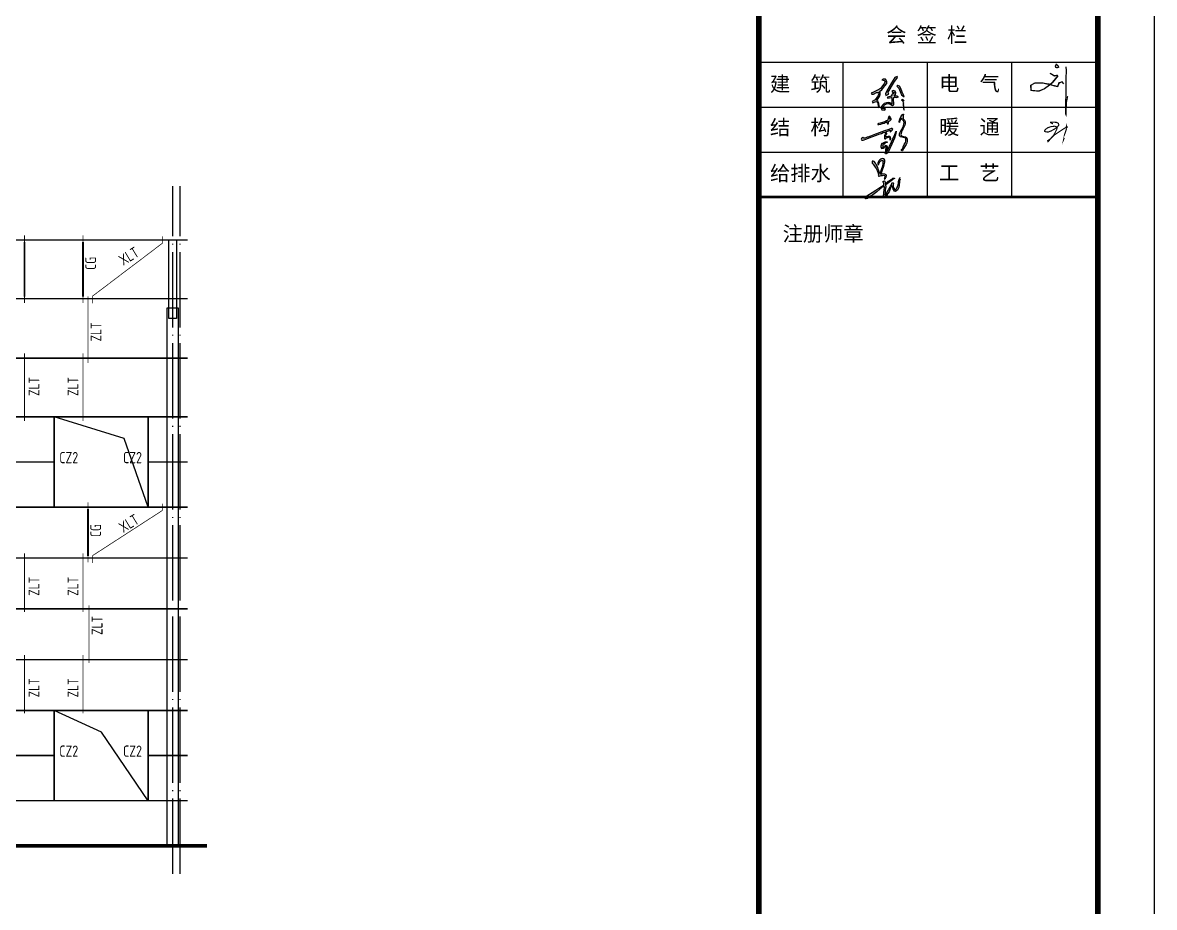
# Model space of a CAD drawing. Extents: x 19118 to 566552, y -1188739 to 92943.
# Drawn here: x 205382 to 235462, y -749253 to -725745 of the extents above; entities that cross this region are included whole.
import ezdxf

# ---------------------------------------------------------------- set-up
doc = ezdxf.new("R2010")
doc.units = 0
doc.header["$LTSCALE"] = 1000
doc.header["$MEASUREMENT"] = 0
doc.linetypes.add('DOTE', pattern=[2.42, 2, -0.2, 0.02, -0.2])
doc.layers.get('0').update_dxf_attribs({"linetype": 'CONTINUOUS'})
for name, color, linetype in [('10', 7, 'CONTINUOUS'), ('3T_BAR', 7, 'CONTINUOUS'), ('A_DE_DETAIL_3', 144, 'CONTINUOUS'), ('DOTE', 9, 'DOTE'), ('PUB_TITLE', 4, 'CONTINUOUS'), ('QL', 4, 'CONTINUOUS'), ('TEXT', 7, 'CONTINUOUS'), ('图框', 4, 'CONTINUOUS'), ('檩条拉条', 253, 'CONTINUOUS'), ('窗线', 124, 'CONTINUOUS')]:
    doc.layers.add(name, color=color, linetype=linetype)
doc.styles.add('STYLE-黑体', font='simhei.ttf')
doc.styles.add('TSSD_Rein', font='atssdeng.shx', dxfattribs={"width": 0.7, "bigfont": 'atssdchn.shx'})
doc.styles.add('黑体', font='simhei.ttf', dxfattribs={"width": 0.6, "height": 4.3})

# ---------------------------------------------------------------- blocks, each defined once
blk = doc.blocks.new('新块FSGSF')
h = blk.add_hatch(color=256)
h.paths.add_polyline_path([(128530, 83065), (128568, 83094), (128626, 83167), (128657, 83211), (128657, 83244), (128638, 83283), (128619, 83287), (128591, 83284), (128570, 83273), (128611, 83264), (128630, 83245), (128618, 83215), (128569, 83148), (128546, 83118), (128495, 83090), (128425, 83056), (128384, 83040), (128395, 83020), (128423, 83020), (128478, 83047), (128514, 83047), (128524, 83034), (128496, 82981), (128453, 82922), (128398, 82887), (128411, 82869), (128466, 82888), (128493, 82876), (128506, 82817), (128512, 82784), (128528, 82788), (128522, 82807), (128517, 82863), (128498, 82893), (128484, 82907), (128529, 82976), (128542, 83015), (128540, 83052)])
h.paths.add_polyline_path([(128659, 83079), (128638, 83023), (128640, 82998), (128677, 83013), (128695, 83020), (128685, 83043), (128685, 83055), (128795, 83246), (128834, 83297), (128849, 83314), (128843, 83331), (128801, 83316), (128741, 83223)])
h.paths.add_polyline_path([(128917, 83009), (128966, 82974), (128954, 83007), (128929, 83055), (128904, 83121), (128881, 83161), (128853, 83172), (128835, 83163), (128871, 83124)])
h.paths.add_polyline_path([(128799, 82968), (128830, 82962), (128868, 82974), (128842, 82984), (128789, 82986), (128811, 83011), (128820, 83042), (128806, 83074), (128771, 83083), (128750, 83072), (128761, 83053), (128777, 83057), (128788, 83036), (128776, 83025), (128760, 83028), (128750, 83012), (128746, 83001), (128733, 82987), (128676, 82965), (128665, 82959), (128675, 82948), (128733, 82959), (128748, 82956), (128747, 82934), (128750, 82856), (128750, 82840), (128731, 82858), (128694, 82873), (128652, 82868), (128613, 82854), (128581, 82824), (128558, 82792), (128559, 82769), (128569, 82744), (128582, 82744), (128622, 82738), (128633, 82759), (128607, 82759), (128587, 82767), (128597, 82798), (128620, 82831), (128650, 82849), (128674, 82853), (128698, 82854), (128730, 82836), (128757, 82820), (128784, 82831), (128782, 82853), (128778, 82923), (128781, 82959)])
h.paths.add_polyline_path([(128946, 82854), (128955, 82762), (128967, 82737), (128983, 82746), (128983, 82777), (128976, 82842), (128968, 82902), (128941, 82923), (128918, 82920), (128942, 82903)])
for p, q in [((128591, 83284), (128570, 83273)), ((128570, 83273), (128611, 83264)), ((128619, 83287), (128591, 83284)), ((128611, 83264), (128630, 83245)), ((128630, 83245), (128618, 83215)), ((128638, 83283), (128619, 83287)), ((128657, 83244), (128638, 83283)), ((128657, 83211), (128657, 83244)), ((128741, 83223), (128659, 83079)), ((128685, 83055), (128795, 83246)), ((128801, 83316), (128741, 83223)), ((128795, 83246), (128834, 83297)), ((128843, 83331), (128801, 83316)), ((128834, 83297), (128849, 83314)), ((128849, 83314), (128843, 83331)), ((128425, 83056), (128384, 83040)), ((128384, 83040), (128395, 83020)), ((128395, 83020), (128423, 83020)), ((128423, 83020), (128478, 83047)), ((128495, 83090), (128425, 83056)), ((128478, 83047), (128514, 83047)), ((128546, 83118), (128495, 83090)), ((128524, 83034), (128496, 82981)), ((128514, 83047), (128524, 83034)), ((128530, 83065), (128568, 83094)), ((128540, 83052), (128530, 83065)), ((128542, 83015), (128540, 83052)), ((128569, 83148), (128546, 83118)), ((128568, 83094), (128626, 83167)), ((128618, 83215), (128569, 83148)), ((128626, 83167), (128657, 83211)), ((128659, 83079), (128638, 83023)), ((128638, 83023), (128640, 82998)), ((128677, 83013), (128695, 83020)), ((128685, 83043), (128685, 83055)), ((128695, 83020), (128685, 83043)), ((128771, 83083), (128750, 83072)), ((128750, 83072), (128761, 83053)), ((128760, 83028), (128750, 83012)), ((128776, 83025), (128760, 83028)), ((128761, 83053), (128777, 83057)), ((128806, 83074), (128771, 83083)), ((128788, 83036), (128776, 83025)), ((128777, 83057), (128788, 83036)), ((128777, 83057), (128777, 83057)), ((128820, 83042), (128806, 83074)), ((128811, 83011), (128820, 83042)), ((128853, 83172), (128835, 83163)), ((128835, 83163), (128871, 83124)), ((128881, 83161), (128853, 83172)), ((128871, 83124), (128917, 83009)), ((128904, 83121), (128881, 83161)), ((128929, 83055), (128904, 83121)), ((128954, 83007), (128929, 83055)), ((128453, 82922), (128398, 82887)), ((128398, 82887), (128411, 82869)), ((128411, 82869), (128466, 82888)), ((128496, 82981), (128453, 82922)), ((128466, 82888), (128493, 82876)), ((128484, 82907), (128529, 82976)), ((128498, 82893), (128484, 82907)), ((128493, 82876), (128506, 82817)), ((128517, 82863), (128498, 82893)), ((128522, 82807), (128517, 82863)), ((128529, 82976), (128542, 83015)), ((128581, 82824), (128558, 82792)), ((128613, 82854), (128581, 82824)), ((128597, 82798), (128620, 82831)), ((128652, 82868), (128613, 82854)), ((128620, 82831), (128650, 82849)), ((128640, 82998), (128677, 83013)), ((128650, 82849), (128674, 82853)), ((128694, 82873), (128652, 82868)), ((128676, 82965), (128665, 82959)), ((128665, 82959), (128675, 82948)), ((128674, 82853), (128698, 82854)), ((128675, 82948), (128733, 82959)), ((128675, 82948), (128675, 82948)), ((128733, 82987), (128676, 82965)), ((128731, 82858), (128694, 82873)), ((128698, 82854), (128730, 82836)), ((128730, 82836), (128757, 82820)), ((128750, 82840), (128731, 82858)), ((128746, 83001), (128733, 82987)), ((128733, 82959), (128748, 82956)), ((128750, 83012), (128746, 83001)), ((128748, 82956), (128747, 82934)), ((128747, 82934), (128750, 82856)), ((128750, 82856), (128750, 82840)), ((128757, 82820), (128784, 82831)), ((128778, 82923), (128781, 82959)), ((128782, 82853), (128778, 82923)), ((128781, 82959), (128799, 82968)), ((128784, 82831), (128782, 82853)), ((128789, 82986), (128811, 83011)), ((128842, 82984), (128789, 82986)), ((128799, 82968), (128830, 82962)), ((128830, 82962), (128868, 82974)), ((128868, 82974), (128842, 82984)), ((128917, 83009), (128966, 82974)), ((128941, 82923), (128918, 82920)), ((128918, 82920), (128942, 82903)), ((128968, 82902), (128941, 82923)), ((128942, 82903), (128946, 82854)), ((128946, 82854), (128955, 82762)), ((128966, 82974), (128954, 83007)), ((128506, 82817), (128512, 82784)), ((128512, 82784), (128528, 82788)), ((128528, 82788), (128522, 82807)), ((128558, 82792), (128559, 82769)), ((128559, 82769), (128569, 82744)), ((128569, 82744), (128582, 82744)), ((128582, 82744), (128622, 82738)), ((128587, 82767), (128597, 82798)), ((128607, 82759), (128587, 82767)), ((128633, 82759), (128607, 82759)), ((128622, 82738), (128633, 82759)), ((128955, 82762), (128967, 82737))]:
    blk.add_line(p, q)
blk = doc.blocks.new('新块FDGHDGDG')
at = {"layer": '10'}
h = blk.add_hatch(color=256, dxfattribs=at)
h.paths.add_polyline_path([(122706, 81894), (122752, 81911), (122833, 81940), (122874, 81958), (122925, 81971), (122953, 81987), (122988, 81998), (123009, 82006), (123047, 82020), (123065, 82027), (123076, 82029), (123077, 82018), (123073, 82007), (123082, 82004), (123088, 82006), (123103, 82017), (123112, 82029), (123122, 82046), (123114, 82061), (123095, 82058), (123053, 82043), (122974, 82017), (122879, 81982), (122819, 81959), (122730, 81926), (122679, 81907), (122672, 81909), (122647, 81895), (122630, 81891), (122627, 81888), (122606, 81888), (122605, 81897), (122601, 81903), (122590, 81900), (122585, 81895), (122567, 81881), (122564, 81873), (122567, 81862), (122577, 81855), (122600, 81855), (122663, 81876)])
h.paths.add_polyline_path([(123050, 82189), (123058, 82193), (123070, 82197), (123078, 82202), (123085, 82207), (123087, 82213), (123092, 82218), (123093, 82231), (123086, 82241), (123079, 82237), (123072, 82229), (123064, 82224), (123060, 82233), (123064, 82238), (123068, 82246), (123073, 82255), (123075, 82262), (123075, 82270), (123073, 82275), (123061, 82276), (123053, 82275), (123051, 82271), (123048, 82264), (123045, 82257), (123044, 82246), (123043, 82237), (123039, 82223), (123037, 82214), (123031, 82206), (123023, 82203), (123010, 82194), (122981, 82181), (122956, 82172), (122940, 82165), (122924, 82159), (122898, 82153), (122869, 82151), (122857, 82146), (122859, 82134), (122877, 82132), (122914, 82138), (122943, 82148), (122973, 82157), (122991, 82167), (123009, 82173), (123017, 82177), (123021, 82173), (123020, 82164), (123022, 82153), (123027, 82144), (123033, 82143), (123041, 82146), (123045, 82153), (123045, 82168), (123045, 82180)])
h.paths.add_polyline_path([(122999, 81913), (122998, 81926), (122998, 81943), (123005, 81954), (123019, 81967), (123017, 81977), (123000, 81979), (122989, 81970), (122982, 81951), (122978, 81934), (122979, 81909), (122977, 81896), (122975, 81885), (122983, 81880), (122992, 81880), (123004, 81890), (123013, 81899), (123028, 81903), (123050, 81904), (123058, 81901), (123067, 81896), (123071, 81884), (123068, 81872), (123071, 81860), (123077, 81859), (123085, 81864), (123089, 81885), (123084, 81908), (123069, 81917), (123044, 81917), (123013, 81915)], flags=17)
h.paths.add_polyline_path([(122989, 81804), (122998, 81807), (123021, 81810), (123022, 81822), (123012, 81825), (122994, 81825), (122986, 81822), (122973, 81815), (122961, 81812), (122958, 81802), (122962, 81789), (122968, 81783), (122977, 81784), (122980, 81791)], flags=17)
h.paths.add_polyline_path([(122943, 81740), (122949, 81757), (122949, 81781), (122947, 81797), (122934, 81800), (122927, 81793), (122925, 81774), (122920, 81752), (122920, 81731), (122927, 81710), (122932, 81703), (122950, 81704), (122962, 81710), (122972, 81724), (122982, 81730), (122990, 81736), (122999, 81744), (123009, 81734), (123008, 81710), (123001, 81695), (123000, 81667), (122994, 81642), (122990, 81626), (122995, 81612), (123008, 81611), (123023, 81624), (123047, 81653), (123072, 81709), (123105, 81781), (123151, 81888), (123179, 81971), (123184, 82016), (123162, 81952), (123126, 81875), (123101, 81826), (123067, 81745), (123049, 81715), (123027, 81670), (123014, 81648), (123015, 81668), (123020, 81698), (123026, 81719), (123024, 81735), (123016, 81752), (123006, 81759), (122994, 81757), (122976, 81746), (122968, 81734), (122956, 81719), (122945, 81722)])
for points in [[(123272, 81938), (123264, 81953), (123269, 81972), (123279, 81999), (123292, 82033), (123309, 82059), (123336, 82120), (123340, 82144), (123341, 82164), (123340, 82186), (123332, 82208), (123313, 82224), (123309, 82235), (123307, 82257), (123306, 82273), (123307, 82286), (123312, 82312), (123305, 82313), (123293, 82311), (123278, 82282), (123263, 82266), (123252, 82243), (123244, 82208), (123236, 82185), (123236, 82173), (123242, 82166), (123244, 82176), (123254, 82203), (123261, 82220), (123271, 82240), (123277, 82243), (123284, 82237), (123298, 82213), (123307, 82200), (123321, 82189), (123325, 82163), (123318, 82148), (123313, 82101), (123282, 82049), (123262, 82010), (123240, 81969), (123244, 81933), (123249, 81924), (123260, 81911), (123308, 81902), (123337, 81900), (123351, 81890), (123357, 81874), (123355, 81835), (123346, 81811), (123339, 81795), (123327, 81779), (123305, 81738), (123300, 81706), (123277, 81688), (123280, 81672), (123287, 81662), (123294, 81662), (123302, 81677), (123320, 81715), (123337, 81742), (123360, 81776), (123373, 81799), (123380, 81837), (123380, 81871), (123363, 81902), (123349, 81911), (123319, 81919), (123303, 81921), (123282, 81932)], [(122881, 81289), (122877, 81317), (122863, 81338), (122857, 81370), (122844, 81396), (122831, 81421), (122818, 81444), (122792, 81473), (122776, 81483), (122760, 81483), (122760, 81469), (122760, 81445), (122777, 81429), (122799, 81396), (122829, 81349), (122844, 81316), (122861, 81286), (122868, 81246), (122868, 81232), (122867, 81222), (122875, 81215), (122884, 81215), (122899, 81224), (122915, 81226), (122940, 81230), (122956, 81233), (122977, 81228), (122985, 81219), (122977, 81177), (122973, 81165), (122994, 81180), (122998, 81195), (123008, 81199), (123013, 81222), (123003, 81242), (122982, 81249), (122944, 81255), (122913, 81245), (122906, 81251), (122923, 81274), (122942, 81327), (122958, 81377), (122971, 81416), (122985, 81462), (122985, 81492), (122974, 81512), (122960, 81523), (122946, 81530), (122926, 81526), (122912, 81520), (122894, 81507), (122884, 81495), (122876, 81485), (122864, 81466), (122858, 81451), (122859, 81435), (122859, 81425), (122873, 81420), (122879, 81453), (122892, 81470), (122913, 81488), (122927, 81495), (122937, 81495), (122943, 81495), (122950, 81490), (122953, 81478), (122949, 81464), (122949, 81441), (122938, 81392), (122916, 81327), (122904, 81291), (122890, 81262), (122885, 81265)], [(123254, 81161), (123260, 81192), (123246, 81186), (123234, 81158), (123225, 81123), (123224, 81096), (123218, 81062), (123207, 81026), (123197, 81011), (123182, 80984), (123169, 80973), (123159, 80978), (123151, 80983), (123140, 81001), (123136, 81021), (123131, 81033), (123131, 81066), (123134, 81089), (123130, 81100), (123115, 81101), (123105, 81091), (123100, 81065), (123082, 81039), (123074, 81019), (123050, 80972), (123040, 80960), (123026, 80937), (123009, 80901), (123004, 80893), (122997, 80887), (122990, 80885), (122985, 80887), (122987, 80914), (122987, 80934), (122989, 80960), (122996, 81002), (122999, 81024), (122998, 81044), (122990, 81054), (123000, 81064), (123015, 81073), (123048, 81100), (123072, 81116), (123094, 81133), (123110, 81145), (123124, 81157), (123143, 81170), (123152, 81174), (123154, 81181), (123146, 81182), (123137, 81182), (123125, 81178), (123104, 81165), (123081, 81150), (123058, 81136), (123042, 81125), (123031, 81116), (123010, 81097), (122991, 81078), (122992, 81086), (122992, 81097), (122988, 81116), (122981, 81125), (122976, 81133), (122964, 81128), (122952, 81126), (122954, 81109), (122961, 81099), (122966, 81084), (122965, 81061), (122957, 81058), (122936, 81041), (122922, 81031), (122893, 81015), (122823, 80969), (122759, 80925), (122683, 80878), (122656, 80864), (122634, 80838), (122641, 80817), (122650, 80812), (122673, 80823), (122695, 80838), (122728, 80863), (122769, 80888), (122795, 80903), (122840, 80941), (122893, 80983), (122931, 81016), (122945, 81027), (122965, 81027), (122976, 81027), (122974, 81006), (122971, 80979), (122969, 80963), (122964, 80932), (122962, 80907), (122961, 80868), (122973, 80853), (122990, 80852), (123015, 80865), (123024, 80886), (123038, 80910), (123058, 80940), (123074, 80989), (123092, 81025), (123115, 81044), (123122, 81014), (123129, 80981), (123142, 80966), (123155, 80952), (123169, 80943), (123187, 80954), (123206, 80969), (123218, 80990), (123232, 81014), (123237, 81050), (123244, 81120), (123244, 81135)]]:
    blk.add_hatch(color=256, dxfattribs=at).paths.add_polyline_path(points)
for p, q in [((125910, 83042), (125987, 82995)), ((126006, 83172), (126018, 83195)), ((126011, 83141), (126006, 83172)), ((126037, 83136), (126011, 83141)), ((126012, 83207), (126046, 83175)), ((126062, 83145), (126037, 83136)), ((126046, 83175), (126062, 83145)), ((126191, 83153), (126197, 83086)), ((126197, 83086), (126192, 82949)), ((125572, 82826), (125632, 82865)), ((125578, 82734), (125572, 82826)), ((125632, 82865), (125764, 82871)), ((125764, 82871), (125886, 82853)), ((125901, 82827), (125809, 82764)), ((125886, 82853), (125991, 82818)), ((125950, 82869), (125901, 82827)), ((126001, 82933), (125950, 82869)), ((125987, 82995), (126035, 83003)), ((126045, 82995), (126001, 82933)), ((126035, 83003), (126045, 82995)), ((126047, 82804), (126068, 82860)), ((126068, 82860), (126078, 82874)), ((126078, 82874), (126120, 82888)), ((126120, 82888), (126147, 82849)), ((126190, 82852), (126187, 82619)), ((126192, 82949), (126190, 82852)), ((125713, 82722), (125578, 82734)), ((125809, 82764), (125713, 82722)), ((125991, 82818), (126047, 82804)), ((126187, 82619), (126184, 82560)), ((126184, 82560), (126184, 82475)), ((126184, 82475), (126192, 82371)), ((126187, 82447), (126193, 82516)), ((126187, 82328), (126187, 82447)), ((126192, 82311), (126187, 82328)), ((126192, 82371), (126192, 82311))]:
    blk.add_line(p, q, dxfattribs=at)
at = {"layer": '10', "const_width": 20}
for points in [[(125910, 83042), (125987, 82995), (126035, 83003), (126042, 82990), (125919, 82842), (125809, 82764), (125713, 82722), (125578, 82734), (125572, 82826), (125632, 82865), (125764, 82871), (126047, 82804), (126073, 82867), (126120, 82888), (126147, 82849)], [(126062, 83145), (126037, 83136), (126011, 83141), (126006, 83172), (126026, 83194), (126051, 83166), (126062, 83145)], [(126191, 83153), (126197, 83086), (126193, 82984), (126188, 82706), (126187, 82328), (126192, 82311), (126201, 82529), (126222, 82633)], [(125962, 82144), (125916, 82164), (125916, 82174), (125941, 82173), (126019, 82170), (126056, 82152), (126066, 82123), (126044, 82092), (125993, 82053), (125926, 82016), (125879, 81999), (125834, 82000), (125811, 82013), (125821, 82037), (125865, 82072), (125923, 82093), (125988, 82101), (126025, 82090), (126035, 82068), (126027, 82043), (126003, 81994), (125973, 81939), (125924, 81887), (125889, 81841), (125873, 81827), (125867, 81844), (125924, 81882), (125985, 81945), (126113, 82031), (126212, 82092), (126215, 82086), (126203, 82070), (126194, 82084), (126200, 82101), (126202, 82059), (126168, 81957), (126150, 81864), (126163, 81895)]]:
    blk.add_lwpolyline(points, dxfattribs=at)
at = {"layer": '10'}
for points in [[(122924, 82159), (122898, 82153), (122869, 82151), (122857, 82146), (122859, 82134), (122877, 82132), (122914, 82138), (122943, 82148), (122973, 82157), (122991, 82167), (123009, 82173), (123017, 82177), (123017, 82177), (123021, 82173), (123020, 82164), (123022, 82153), (123027, 82144), (123033, 82143), (123041, 82146), (123045, 82153), (123045, 82168), (123045, 82180), (123050, 82189), (123058, 82193), (123070, 82197), (123078, 82202), (123085, 82207), (123087, 82213), (123092, 82218), (123093, 82231), (123086, 82241), (123079, 82237), (123072, 82229), (123064, 82224), (123064, 82224), (123064, 82224), (123060, 82233), (123064, 82238), (123068, 82246), (123073, 82255), (123075, 82262), (123075, 82270), (123073, 82275), (123061, 82276), (123053, 82275), (123051, 82271), (123048, 82264), (123045, 82257), (123044, 82246), (123043, 82237), (123039, 82223), (123037, 82214), (123031, 82206), (123023, 82203), (123010, 82194), (122981, 82181), (122956, 82172), (122940, 82165), (122924, 82159)], [(123271, 82240), (123261, 82220), (123254, 82203), (123244, 82176), (123242, 82166), (123236, 82173), (123236, 82185), (123244, 82208), (123252, 82243), (123263, 82266), (123278, 82282), (123293, 82311), (123305, 82313), (123312, 82312), (123307, 82286), (123306, 82273), (123307, 82257), (123309, 82235), (123313, 82224), (123332, 82208), (123340, 82186), (123341, 82164), (123340, 82144), (123336, 82120), (123309, 82059), (123292, 82033), (123279, 81999), (123269, 81972), (123264, 81953), (123272, 81938), (123282, 81932), (123303, 81921), (123319, 81919), (123349, 81911), (123363, 81902), (123380, 81871), (123380, 81837), (123373, 81799), (123360, 81776), (123337, 81742), (123320, 81715), (123302, 81677), (123294, 81662), (123287, 81662), (123280, 81672), (123277, 81688), (123300, 81706), (123305, 81738), (123327, 81779), (123339, 81795), (123346, 81811), (123355, 81835), (123357, 81874), (123351, 81890), (123337, 81900), (123308, 81902), (123260, 81911), (123249, 81924), (123244, 81933), (123240, 81969), (123262, 82010), (123282, 82049), (123313, 82101), (123318, 82148), (123325, 82163), (123321, 82189), (123307, 82200), (123298, 82213), (123284, 82237), (123277, 82243), (123271, 82240)], [(122672, 81909), (122647, 81895), (122630, 81891), (122627, 81888), (122606, 81888), (122605, 81897), (122601, 81903), (122590, 81900), (122585, 81895), (122567, 81881), (122564, 81873), (122567, 81862), (122577, 81855), (122600, 81855), (122663, 81876), (122706, 81894), (122752, 81911), (122833, 81940), (122874, 81958), (122925, 81971), (122953, 81987), (122988, 81998), (123009, 82006), (123047, 82020), (123065, 82027), (123076, 82029), (123077, 82018), (123073, 82007), (123082, 82004), (123088, 82006), (123103, 82017), (123112, 82029), (123122, 82046), (123114, 82061), (123095, 82058), (123053, 82043), (122974, 82017), (122879, 81982), (122819, 81959), (122730, 81926), (122679, 81907), (122672, 81909)], [(122920, 81731), (122920, 81752), (122925, 81774), (122927, 81793), (122934, 81800), (122947, 81797), (122949, 81781), (122949, 81757), (122943, 81740), (122945, 81722), (122956, 81719), (122968, 81734), (122976, 81746), (122994, 81757), (123006, 81759), (123016, 81752), (123024, 81735), (123026, 81719), (123020, 81698), (123015, 81668), (123014, 81648), (123027, 81670), (123049, 81715), (123067, 81745), (123101, 81826), (123126, 81875), (123162, 81952), (123184, 82016), (123179, 81971), (123151, 81888), (123105, 81781), (123072, 81709), (123047, 81653), (123023, 81624), (123008, 81611), (122995, 81612), (122990, 81626), (122994, 81642), (123000, 81667), (123001, 81695), (123008, 81710), (123008, 81710), (123009, 81734), (122999, 81744), (122990, 81736), (122982, 81730), (122972, 81724), (122962, 81710), (122950, 81704), (122932, 81703), (122927, 81710), (122920, 81731)], [(122998, 81926), (122998, 81943), (123005, 81954), (123019, 81967), (123017, 81977), (123000, 81979), (122989, 81970), (122982, 81951), (122978, 81934), (122979, 81909), (122977, 81896), (122975, 81885), (122983, 81880), (122992, 81880), (123004, 81890), (123013, 81899), (123028, 81903), (123050, 81904), (123058, 81901), (123067, 81896), (123071, 81884), (123068, 81872), (123071, 81860), (123077, 81859), (123085, 81864), (123089, 81885), (123084, 81908), (123069, 81917), (123044, 81917), (123013, 81915), (122999, 81913), (122998, 81926)], [(122873, 81420), (122879, 81453), (122892, 81470), (122913, 81488), (122927, 81495), (122937, 81495), (122943, 81495), (122950, 81490), (122953, 81478), (122949, 81464), (122949, 81441), (122938, 81392), (122916, 81327), (122904, 81291), (122890, 81262), (122885, 81265), (122881, 81289), (122877, 81317), (122863, 81338), (122857, 81370), (122844, 81396), (122831, 81421), (122818, 81444), (122792, 81473), (122776, 81483), (122760, 81483), (122760, 81469), (122760, 81445), (122777, 81429), (122799, 81396), (122829, 81349), (122844, 81316), (122861, 81286), (122868, 81246), (122868, 81232), (122867, 81222), (122875, 81215), (122884, 81215), (122899, 81224), (122915, 81226), (122940, 81230), (122956, 81233), (122977, 81228), (122985, 81219), (122977, 81177), (122973, 81165), (122994, 81180), (122998, 81195), (123008, 81199), (123013, 81222), (123003, 81242), (122982, 81249), (122944, 81255), (122913, 81245), (122906, 81251), (122923, 81274), (122942, 81327), (122958, 81377), (122971, 81416), (122985, 81462), (122985, 81492), (122974, 81512), (122960, 81523), (122946, 81530), (122926, 81526), (122912, 81520), (122894, 81507), (122884, 81495), (122876, 81485), (122864, 81466), (122858, 81451), (122859, 81435), (122859, 81425), (122873, 81420), (122873, 81420)]]:
    blk.add_lwpolyline(points, close=True, dxfattribs=at)
for points in [[(122989, 81804), (122980, 81791), (122977, 81784), (122968, 81783), (122962, 81789), (122958, 81802), (122961, 81812), (122973, 81815), (122986, 81822), (122994, 81825), (123012, 81825), (123022, 81822), (123021, 81810), (122998, 81807), (122989, 81804), (122989, 81804)], [(123254, 81161), (123244, 81135), (123244, 81120), (123237, 81050), (123232, 81014), (123218, 80990), (123206, 80969), (123187, 80954), (123169, 80943), (123155, 80952), (123142, 80966), (123129, 80981), (123122, 81014), (123115, 81044), (123092, 81025), (123074, 80989), (123058, 80940), (123038, 80910), (123024, 80886), (123015, 80865), (122990, 80852), (122973, 80853), (122961, 80868), (122962, 80907), (122964, 80932), (122969, 80963), (122971, 80979), (122974, 81006), (122976, 81027), (122965, 81027), (122945, 81027), (122931, 81016), (122893, 80983), (122840, 80941), (122795, 80903), (122769, 80888), (122728, 80863), (122695, 80838), (122673, 80823), (122650, 80812), (122641, 80817), (122634, 80838), (122656, 80864), (122683, 80878), (122759, 80925), (122823, 80969), (122893, 81015), (122922, 81031), (122936, 81041), (122957, 81058), (122965, 81061), (122966, 81084), (122961, 81099), (122954, 81109), (122952, 81126), (122964, 81128), (122976, 81133), (122981, 81125), (122988, 81116), (122992, 81097), (122992, 81086), (122991, 81078), (123010, 81097), (123031, 81116), (123042, 81125), (123058, 81136), (123081, 81150), (123104, 81165), (123125, 81178), (123137, 81182), (123146, 81182), (123154, 81181), (123152, 81174), (123143, 81170), (123124, 81157), (123110, 81145), (123094, 81133), (123072, 81116), (123048, 81100), (123015, 81073), (123000, 81064), (122990, 81054), (122998, 81044), (122999, 81024), (122996, 81002), (122989, 80960), (122987, 80934), (122987, 80914), (122985, 80887), (122990, 80885), (122997, 80887), (123004, 80893), (123009, 80901), (123026, 80937), (123040, 80960), (123050, 80972), (123074, 81019), (123082, 81039), (123100, 81065), (123105, 81091), (123115, 81101), (123130, 81100), (123134, 81089), (123131, 81066), (123131, 81033), (123136, 81021), (123140, 81001), (123151, 80983), (123159, 80978), (123169, 80973), (123182, 80984), (123197, 81011), (123207, 81026), (123218, 81062), (123224, 81096), (123225, 81123), (123234, 81158), (123246, 81186), (123260, 81192)]]:
    blk.add_lwpolyline(points, dxfattribs=at)
blk.add_blockref('新块FSGSF', (-5641, -351), dxfattribs=at)

msp = doc.modelspace()

# ---------------------------------------------------------------- linework, layer by layer
at = {"layer": '3T_BAR', "const_width": 100}
msp.add_lwpolyline([(155447.62, -747619.82), (210282.19, -747619.82)], dxfattribs=at)
at = {"layer": 'A_DE_DETAIL_3'}
for points in [[(209270.17, -731519.82), (209470.17, -731519.82), (209470.17, -733606.74), (209270.17, -733606.74)], [(209220.17, -733319.82), (209520.17, -733319.82), (209520.17, -747619.82), (209220.17, -747619.82)]]:
    msp.add_lwpolyline(points, close=True, dxfattribs=at)
at = {"layer": 'DOTE', "linetype": 'DOTE'}
for p, q in [((209370.17, -748361.75), (209370.17, -730087.24)), ((209570.17, -748361.75), (209570.17, -730087.24))]:
    msp.add_line(p, q, dxfattribs=at)
at = {"layer": 'PUB_TITLE'}
msp.add_lwpolyline([(77811.65, -789614.24), (235461.65, -789614.24), (235461.65, -700514.24), (77811.65, -700514.24)], close=True, dxfattribs=at)
at = {"layer": 'PUB_TITLE', "const_width": 150}
msp.add_lwpolyline([(81561.65, -788114.24), (233961.65, -788114.24), (233961.65, -702014.24), (81561.65, -702014.24)], close=True, dxfattribs=at)
at = {"layer": 'QL', "const_width": 40}
for points in [[(209770.17, -731519.82), (157370.17, -731519.82)], [(209770.17, -733079.82), (157370.17, -733079.82)], [(209770.17, -734659.82), (157370.17, -734659.82)], [(209770.17, -736219.82), (157370.17, -736219.82)], [(206220.17, -738619.82), (206220.17, -736219.82)], [(208720.17, -738619.82), (208720.17, -736219.82)], [(206220.17, -737419.82), (201620.15, -737419.82)], [(209770.17, -737419.82), (208720.17, -737419.82)], [(209770.17, -738619.82), (157370.17, -738619.82)], [(209770.17, -739969.82), (157370.17, -739969.82)], [(209770.17, -741319.82), (157370.17, -741319.82)], [(209770.17, -742669.82), (202370.17, -742669.82)], [(209770.17, -744019.82), (202370.17, -744019.82)], [(206220.17, -746419.82), (206220.17, -744019.82)], [(208720.17, -746419.82), (208720.17, -744019.82)], [(206220.17, -745219.82), (202370.17, -745219.82)], [(209770.17, -745219.82), (208720.17, -745219.82)], [(209770.17, -746419.82), (202370.17, -746419.82)]]:
    msp.add_lwpolyline(points, dxfattribs=at)
at = {"layer": '图框', "color": 0}
for p, q in [((224947.8, -726794.61), (233961.65, -726794.61)), ((224947.8, -727989.81), (233961.65, -727989.81)), ((224947.8, -729185.01), (233961.65, -729185.01)), ((224947.8, -730380.21), (233961.65, -730380.21))]:
    msp.add_line(p, q, dxfattribs=at)
at = {"layer": '图框', "color": 4, "const_width": 147.89}
msp.add_lwpolyline([(224947.8, -702014.24), (233961.65, -702014.24), (233961.65, -788114.24), (224947.8, -788114.24)], close=True, dxfattribs=at)
at = {"layer": '图框', "color": 0, "const_width": 75}
msp.add_lwpolyline([(224947.8, -715141.41), (233961.65, -715141.41), (233961.65, -730380.21), (224947.8, -730380.21)], close=True, dxfattribs=at)
at = {"layer": '图框', "color": 0}
for points in [[(227188.8, -730380.21), (227188.8, -726794.61)], [(229429.8, -730380.21), (229429.8, -726794.61)], [(231670.8, -730380.21), (231670.8, -726794.61)]]:
    msp.add_lwpolyline(points, dxfattribs=at)
at = {"layer": '图框', "color": 0, "const_width": 60.51}
msp.add_lwpolyline([(224947.8, -730380.21), (233961.65, -730380.21)], dxfattribs=at)
at = {"layer": '檩条拉条', "color": 1}
for points, const_width in [([(205431.22, -733191.53), (205431.22, -731393.97)], 19.2), ([(206984.9, -733191.53), (206984.9, -731393.97)], 19.2), ([(209093.28, -731422.5), (209093.28, -731609.24), (207244.41, -733008.96), (207244.41, -733206.75)], 19.2), ([(205431.22, -731570.86), (205431.22, -733022.25)], 48), ([(206984.9, -731570.86), (206984.9, -733022.25)], 48), ([(207118.49, -734792.05), (207118.49, -733014.35)], 19.2), ([(205431.22, -736327.8), (205431.22, -734533.97)], 19.2), ([(206984.9, -736327.8), (206984.9, -734533.97)], 19.2), ([(207118.87, -738670.86), (207118.87, -739918.34)], 48), ([(207118.87, -740087.62), (207118.87, -738493.97)], 19.2), ([(209093.28, -738522.5), (209093.28, -738709.24), (207244.41, -739905.04), (207244.41, -740102.84)], 19.2), ([(205431.22, -741401.46), (205431.22, -739843.97)], 19.2), ([(206984.9, -741401.46), (206984.9, -739843.97)], 19.2), ([(207146.6, -742761.54), (207146.6, -741228.01)], 19.2), ([(205431.22, -744101.46), (205431.22, -742543.97)], 19.2), ([(206984.9, -744101.46), (206984.9, -742543.97)], 19.2)]:
    msp.add_lwpolyline(points, dxfattribs=dict(at, const_width=const_width))
at = {"layer": '窗线'}
for points in [[(208720.17, -738619.81), (208076.44, -736796.43), (206220.17, -736219.82)], [(208720.17, -746419.81), (207476.44, -744596.43), (206220.17, -744019.82)]]:
    msp.add_lwpolyline(points, dxfattribs=at)

# ---------------------------------------------------------------- block references
at = {"xscale": 1.5, "yscale": 1.5, "zscale": 1.5}
msp.add_blockref('新块FDGHDGDG', (43824.6, -851648.68), dxfattribs=at)

# ---------------------------------------------------------------- texts
at = {"layer": 'TEXT', "style": 'TSSD_Rein', "oblique": 360, "width": 0.8}
for p in [(208055.43, -732208.82), (208055.43, -739308.82)]:
    msp.add_text('XLT', height=288, rotation=31.32786, dxfattribs=at).set_placement(p)
at = {"layer": 'TEXT', "style": 'TSSD_Rein', "width": 0.8}
for s, p in [('CG', (207335.11, -732313.06)), ('ZLT', (207477, -734216.78)), ('ZLT', (205829.18, -735664.95)), ('ZLT', (206863.87, -735664.95)), ('CG', (207469.08, -739413.06)), ('ZLT', (205829.18, -740974.95)), ('ZLT', (206863.87, -740974.95)), ('ZLT', (207505.11, -742014.26)), ('ZLT', (205829.18, -743674.95)), ('ZLT', (206863.87, -743674.95))]:
    msp.add_text(s, height=288, rotation=90, dxfattribs=at).set_placement(p)
for p in [(206357.08, -737452.21), (208051.24, -737452.21), (206357.08, -745252.21), (208051.24, -745252.21)]:
    msp.add_text('CZ2', height=300, dxfattribs=at).set_placement(p)
at = {"layer": '图框', "color": 0, "style": 'STYLE-黑体'}
for s, p in [('会 签 栏', (228336.07, -726268.16)), ('建  筑', (225244.83, -727571.6)), ('电  气', (229740.51, -727558.62)), ('结  构', (225244.83, -728725.76)), ('暖  通', (229740.51, -728712.78)), ('给排水', (225244.83, -729944.96)), ('工  艺', (229740.51, -729931.98))]:
    msp.add_text(s, height=394.416, dxfattribs=at).set_placement(p)
at = {"layer": '图框', "color": 4, "style": '黑体'}
msp.add_text('注册师章', height=394.416, dxfattribs=at).set_placement((225580.57, -731551.01))

doc.saveas('drawing.dxf')
